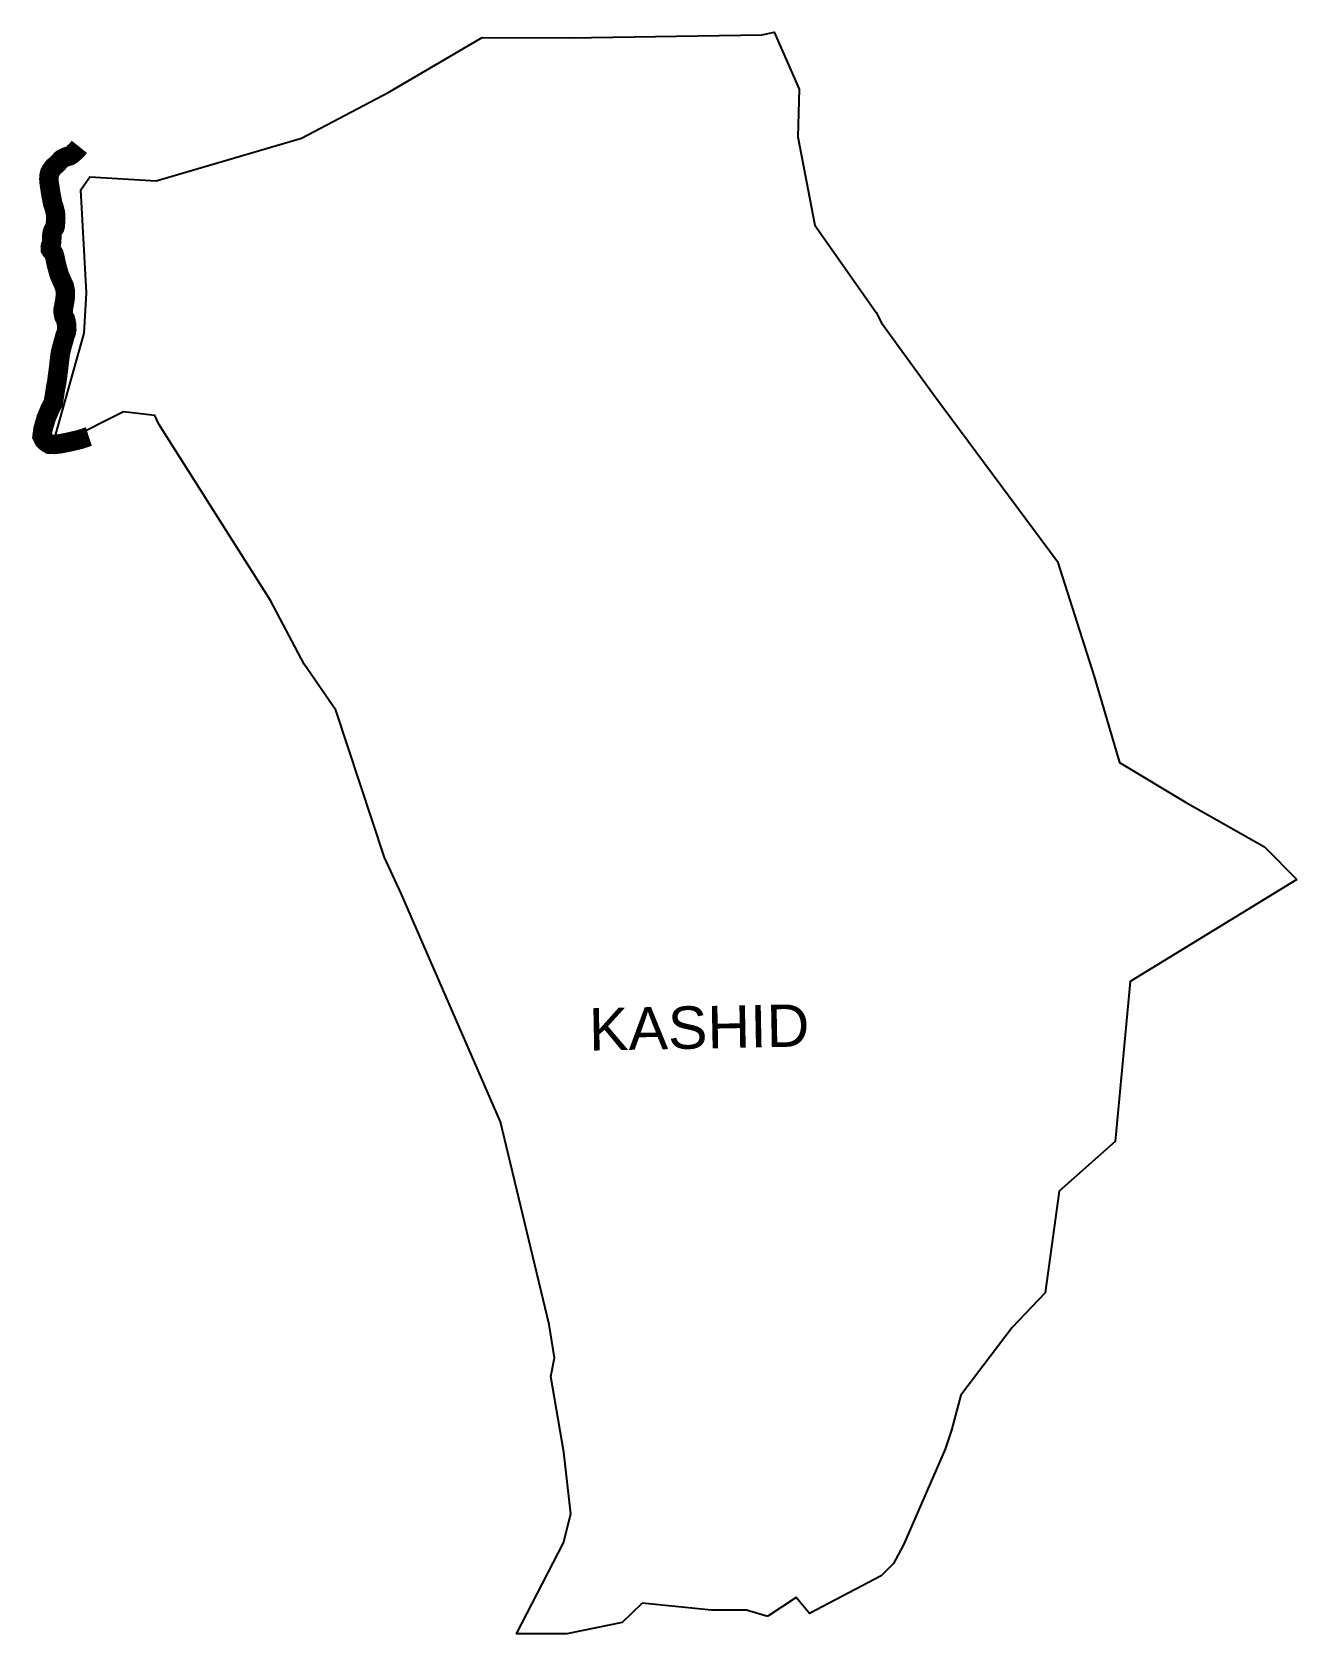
# Model space of a CAD drawing. Header units: metres. Extents: x 277639 to 280884, y 2039042 to 2043152.
import ezdxf

# ---------------------------------------------------------------- set-up
doc = ezdxf.new("R2010")
doc.units = ezdxf.units.M
doc.header["$MEASUREMENT"] = 0
for name, color, linetype in [('UNPROTECTED', 130, 'Continuous'), ('village', 3, 'Continuous'), ('VILLAGE NAME', 250, 'Continuous')]:
    doc.layers.add(name, color=color, linetype=linetype)
doc.styles.get("Standard").update_dxf_attribs({"font": 'arial.ttf'})

msp = doc.modelspace()

# ---------------------------------------------------------------- linework, layer by layer
at = {"color": 3}
msp.add_lwpolyline([(279474, 2039103.1), (279526.6, 2039088)], dxfattribs=at)
at = {"layer": 'UNPROTECTED', "const_width": 50, "flags": 128}
msp.add_lwpolyline([(277760.3, 2042857.7), (277756.2, 2042852.6), (277751.4, 2042847.3), (277745.4, 2042842), (277740.5, 2042837.7), (277735.3, 2042834.5), (277728.6, 2042832.9), (277722.3, 2042830.2), (277717, 2042827.7), (277713.6, 2042825.1), (277706.6, 2042817.7), (277700.2, 2042811.1), (277694.4, 2042806.5), (277688.2, 2042798.4), (277684.2, 2042791), (277682.7, 2042784.5), (277682, 2042775), (277682.6, 2042766.4), (277683.7, 2042759.4), (277685, 2042750.3), (277687.8, 2042732.7), (277691.7, 2042713), (277695.5, 2042701.5), (277698.6, 2042689.1), (277699.4, 2042683.8), (277699.7, 2042674.7), (277699.3, 2042667), (277698.4, 2042654.8), (277697.3, 2042650.8), (277694, 2042645.6), (277692, 2042642), (277690.5, 2042637.2), (277689.6, 2042630.8), (277689.5, 2042622.2), (277689.1, 2042616.1), (277688.6, 2042609.9), (277687.3, 2042605.6), (277686.2, 2042603.4), (277685.6, 2042600.4), (277685.9, 2042595.1), (277687.9, 2042591.7), (277690.6, 2042588.7), (277693.2, 2042586.1), (277695, 2042583.1), (277697.2, 2042575.4), (277699.3, 2042565), (277702.5, 2042551.3), (277705, 2042542.5), (277708.5, 2042529.7), (277717.6, 2042508.8), (277721.3, 2042501), (277722.6, 2042495.7), (277724, 2042488.8), (277724.2, 2042479.2), (277723.9, 2042470), (277721.2, 2042452.9), (277718.6, 2042440.9), (277718.4, 2042435.1), (277719.6, 2042427.5), (277720.9, 2042422.2), (277724.4, 2042416), (277725.9, 2042410.2), (277727.5, 2042401.9), (277727.9, 2042389.3), (277726.4, 2042381.1), (277723.3, 2042373.3), (277720.6, 2042362.7), (277714.6, 2042341.3), (277711.2, 2042327), (277710, 2042316.5), (277706.5, 2042286.6), (277702, 2042252.6), (277699.3, 2042239.2), (277695.5, 2042214.3), (277693.2, 2042200.6), (277685.2, 2042185.9), (277675, 2042161.3), (277670.7, 2042146.7), (277667, 2042133.6), (277664.6, 2042115), (277668.7, 2042106.5), (277675.5, 2042099.5), (277683.4, 2042094.8), (277696.2, 2042094.2), (277707.8, 2042095.4), (277719.7, 2042097.5), (277734.4, 2042100.5), (277747.5, 2042103.5), (277759.5, 2042106.3), (277784.5, 2042114.5)], dxfattribs=at)
at = {"layer": 'village'}
msp.add_lwpolyline([(279152.3, 2039071.2), (279204.2, 2039121.4)], dxfattribs=at)
for points in [[(279152.3, 2039071.2, 0), (279010.5, 2039042.6, 0), (278881.7, 2039042.2, 0), (279002, 2039276.2, 0), (279021.1, 2039350.7, 0), (279003.4, 2039508.6, 0), (278969.9, 2039702.7, 0), (278978.9, 2039751, 0), (278965, 2039836.1, 0), (278840.4, 2040356.1, 0), (278585.6, 2040942.2, 0), (278542.9, 2041034.3, 0), (278418.5, 2041412.5, 0), (278336.8, 2041530.1, 0), (278250.4, 2041693.4, 0), (277964.2, 2042145.8, 0), (277953.6, 2042168.1, 0), (277873.3, 2042178.2, 0), (277732.6, 2042106.5, 0), (277692.2, 2042093.2, 0), (277772.6, 2042379.9, 0), (277778.6, 2042482.8, 0), (277763.8, 2042747, 0), (277787.1, 2042780.6, 0), (277957.1, 2042770.8, 0), (278329.9, 2042880.2, 0), (278554.4, 2042998.1, 0), (278793.4, 2043138, 0), (279018.9, 2043137, 0), (279510.7, 2043144.9, 0), (279542.6, 2043152.3, 0), (279607, 2043005.8, 0), (279603, 2042883.5, 0), (279647.2, 2042657, 0), (279804.6, 2042432.4, 0), (279818.3, 2042406.5, 0), (279956.2, 2042215.1, 0), (280269, 2041794.1, 0), (280363.7, 2041498.8, 0), (280428.8, 2041277.9, 0), (280598.1, 2041176.6, 0), (280800.3, 2041061.6, 0), (280883.6, 2040978.2, 0)], [(280883.6, 2040978.2, 0), (280455.4, 2040716.4, 0), (280417.4, 2040305.6, 0), (280273.7, 2040177.9, 0), (280238.1, 2039917.8, 0), (280152.8, 2039828.5, 0), (280021.6, 2039654.7, 0), (279997.4, 2039565.1, 0), (279981.4, 2039516.3, 0), (279874, 2039270.9, 0), (279849.1, 2039222.9, 0), (279817.2, 2039191.2, 0), (279633.3, 2039094.7, 0), (279599.2, 2039136.1, 0), (279526.6, 2039088, 0)], [(279474, 2039103.1, 0), (279381.4, 2039103, 0), (279204.2, 2039121.4, 0)]]:
    msp.add_polyline3d(points, dxfattribs=at)

# ---------------------------------------------------------------- texts
at = {"layer": 'VILLAGE NAME', "insert": (279066.3, 2040647.5), "char_height": 108.748, "attachment_point": 1, "rotation": 1.1028}
msp.add_mtext_dynamic_manual_height_columns('{\\fArial|b0|i0|c0|p34;KASHID}', width=726.929, gutter_width=543.7, heights=[0], dxfattribs=at)

doc.saveas('drawing.dxf')
